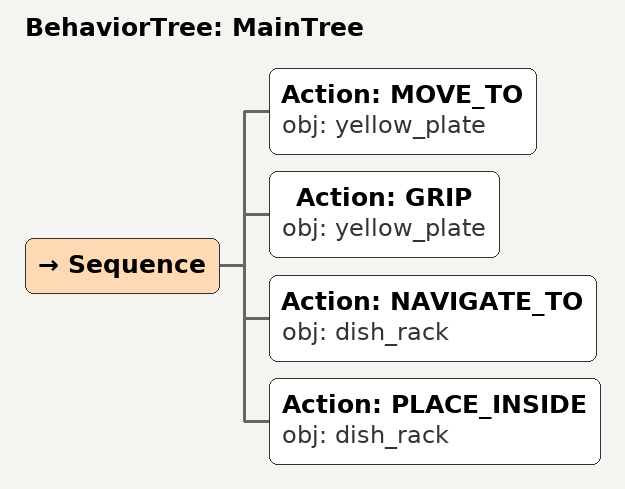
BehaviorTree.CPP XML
<root main_tree_to_execute="MainTree">
  <BehaviorTree ID="MainTree">
    <Sequence>
      <!-- Move to yellow_plate -->
      <Action ID="MOVE_TO" obj="yellow_plate" />
      <!-- Grip yellow_plate -->
      <Action ID="GRIP" obj="yellow_plate" />
      <!-- Navigate to dish_rack -->
      <Action ID="NAVIGATE_TO" obj="dish_rack" />
      <!-- Place inside dish_rack (upright into slot) -->
      <Action ID="PLACE_INSIDE" obj="dish_rack" />
    </Sequence>
  </BehaviorTree>
</root>
